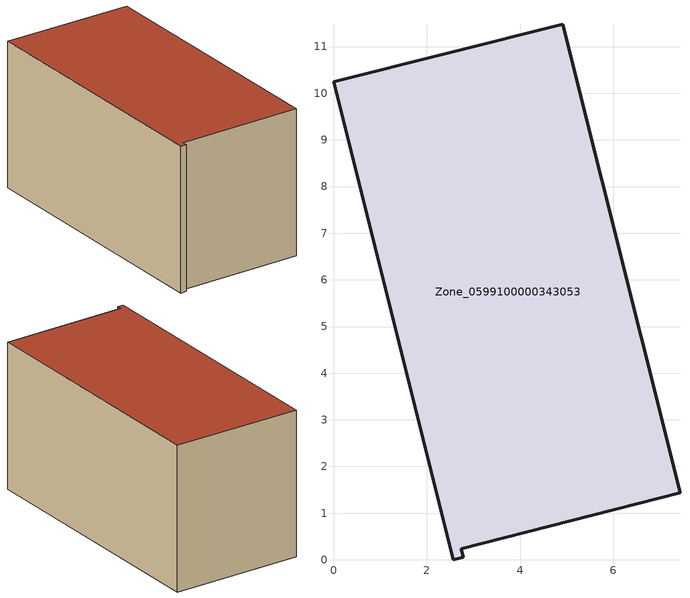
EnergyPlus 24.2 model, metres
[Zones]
Zone_0599100000343053
 floor ground (C_G): 7.43,1.44 2.74,0.23 2.79,0.06 2.57,0 0,10.24 4.91,11.48 z0
 wall outside (C_F): 7.43,1.44 4.91,11.48 0,10.24 2.57,0 2.79,0.06 2.74,0.23 7.43,1.44 z0:5.65
 roof outside (C_R): 2.74,0.23 7.43,1.44 4.91,11.48 0,10.24 2.57,0 2.79,0.06 z5.65
[BUILDING]
Pand.0599100000343053: North Axis=0; Terrain=City; Loads Convergence Tolerance Value=0.04; Temperature Convergence Tolerance Value=0.4; Solar Distribution=FullExterior; Maximum Number of Warmup Days=25; Minimum Number of Warmup Days=1
[Site:Location]
Rotterdam.The.Hague.AP_ZH_NLD Design_Conditions: Latitude=51.96; Longitude=4.45; Time Zone=1; Elevation=-4.5
[SITE:GROUNDTEMPERATURE:BUILDINGSURFACE]
18, 18, 18, 18, 18, 18, 18, 18, 18, 18, 18, 18
[MATERIAL] Thermal Absorptance=0.9; Solar Absorptance=0.7; Visible Absorptance=0.7
Name | Roughness | Thickness | Conductivity | Density | Specific Heat
G.TC.1992-2005 | MediumSmooth | 0.15 | 0.06 | 540 | 1210
F.TC.1992-2005 | Rough | 0.3 | 0.12 | 1920 | 840
R.TC.1992-2005 | MediumRough | 0.2 | 0.08 | 1500 | 1000
[CONSTRUCTION]
C_G: G.TC.1992-2005
C_F: F.TC.1992-2005
C_R: R.TC.1992-2005
[ZONE]
Zone_0599100000343053: Type=1; Multiplier=1; Ceiling Height=Autocalculate; Volume=Autocalculate; Floor Area=autocalculate; Part of Total Floor Area=Yes
[ZONEINFILTRATION:DESIGNFLOWRATE]
Infil_Zone_0599100000343053: Zone or ZoneList or Space or SpaceList=Zone_0599100000343053; Schedule=AlwaysOn; Design Flow Rate Calculation Method=Flow/Area; Flow Rate per Floor Area=0.0015; Constant Term Coefficient=1; Temperature Term Coefficient=0; Velocity Term Coefficient=0; Velocity Squared Term Coefficient=0
[HVACTEMPLATE:ZONE:IDEALLOADSAIRSYSTEM]
Zone_0599100000343053: Maximum Heating Supply Air Temperature=50; Minimum Cooling Supply Air Temperature=13; Maximum Heating Supply Air Humidity Ratio=0.0156; Minimum Cooling Supply Air Humidity Ratio=0.0077; Heating Limit=NoLimit; Cooling Limit=NoLimit; Dehumidification Control Type=ConstantSensibleHeatRatio; Cooling Sensible Heat Ratio=0.7; Dehumidification Setpoint=60; Humidification Control Type=None; Humidification Setpoint=30; Outdoor Air Method=None; Outdoor Air Flow Rate per Person=0.00944; Outdoor Air Flow Rate per Zone Floor Area=0; Outdoor Air Flow Rate per Zone=0; Demand Controlled Ventilation Type=None; Outdoor Air Economizer Type=NoEconomizer; Heat Recovery Type=None; Sensible Heat Recovery Effectiveness=0.7; Latent Heat Recovery Effectiveness=0.65
[ZONECONTROL:THERMOSTAT]
ThermostatControl_Zone_0599100000343053: Zone or ZoneList=Zone_0599100000343053; Control Type Schedule=DualSetpointControlType; Control 1=Thermostat_Zone_0599100000343053; Temperature Difference Between Cutout And Setpoint=0
[THERMOSTATSETPOINT:DUALSETPOINT]
Thermostat_Zone_0599100000343053: Heating Setpoint Temperature Schedule=HeatingSetpoint_Zone_0599100000343053; Cooling Setpoint Temperature Schedule=CoolingSetpoint_Zone_0599100000343053
[SCHEDULE:COMPACT]
HeatingSetpoint_Zone_0599100000343053: Through: 12/31, For: AllDays, Until: 24:00, 21
CoolingSetpoint_Zone_0599100000343053: Through: 12/31, For: AllDays, Until: 24:00, 24
DualSetpointControlType: Through: 12/31, For: AllDays, Until: 24:00, 4
AlwaysOn: Through: 12/31, For: AllDays, Until: 24:00, 1
